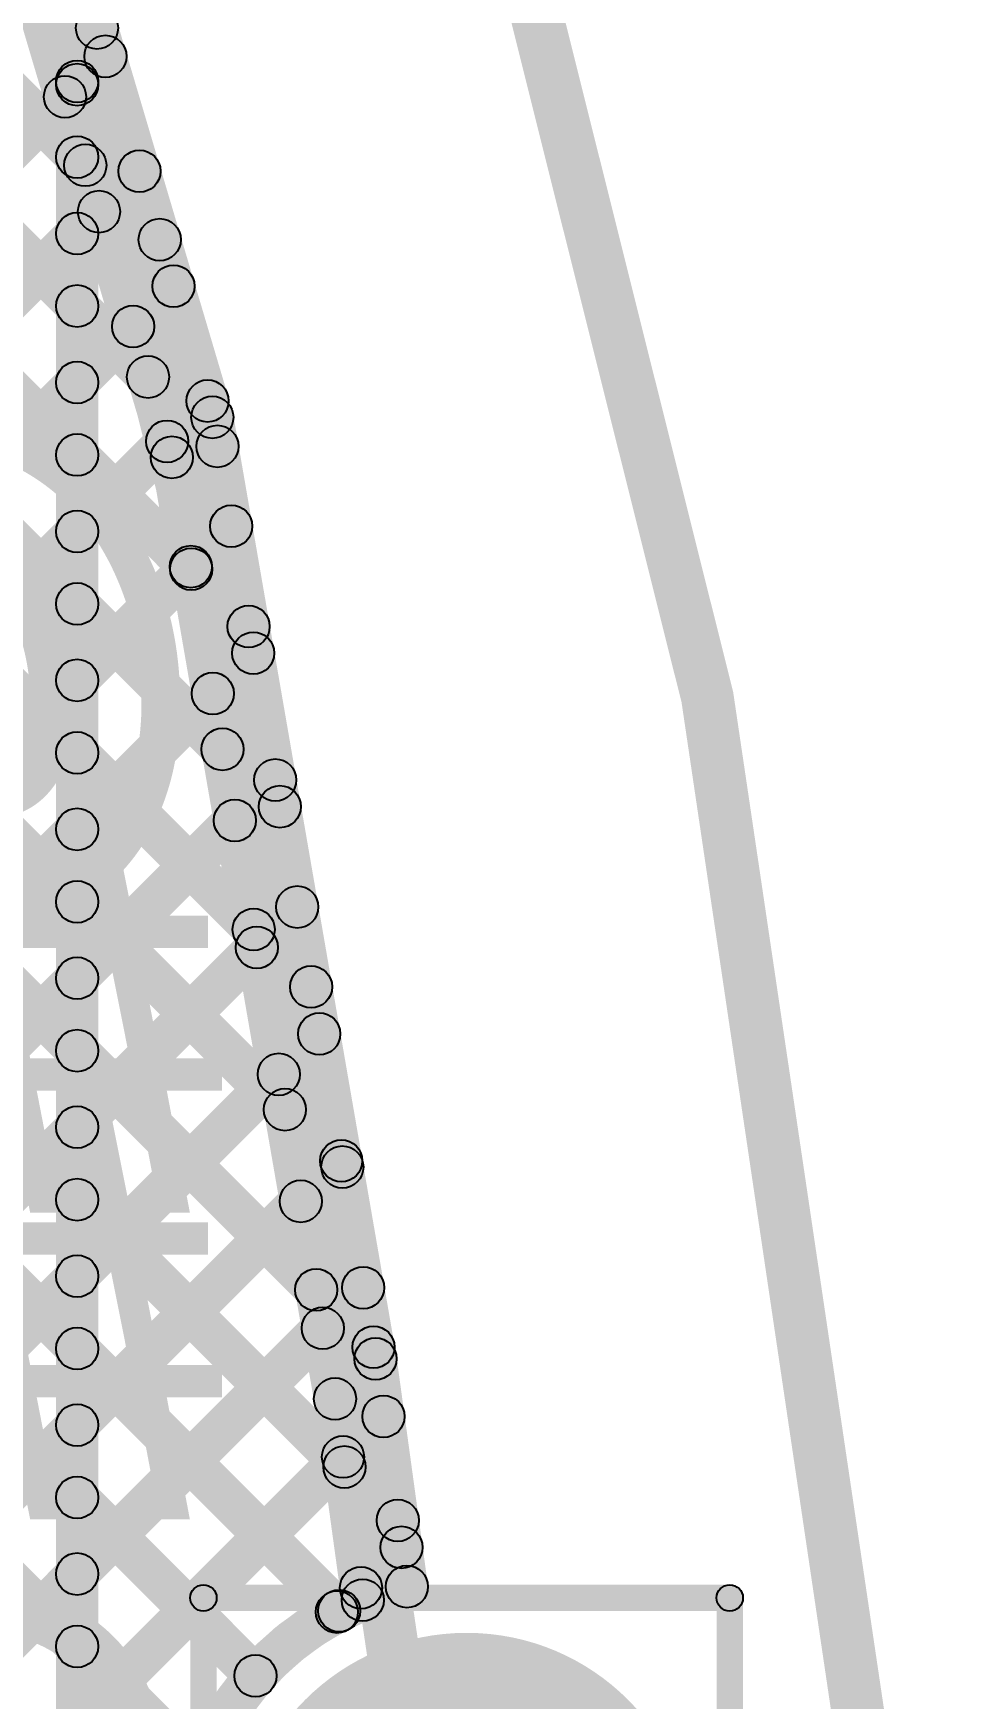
# Model space of a CAD drawing. Header units: millimetres. Extents: x -2.17 to 2.17, y -2.17 to 2.17.
# Drawn here: x 1.9957 to 2.1704, y 0.2333 to 0.5495 of the extents above; entities that cross this region are included whole.
import ezdxf

# ---------------------------------------------------------------- set-up
doc = ezdxf.new("R2010")
doc.units = ezdxf.units.MM
doc.header["$MEASUREMENT"] = 0
for name, color, linetype in [('BottomLayer', 5, 'Continuous'), ('BottomOverlay', 54, 'Continuous'), ('BottomSolder', 6, 'Continuous'), ('Mechanical2', 216, 'Continuous'), ('MultiLayer', 9, 'Continuous'), ('TopLayer', 1, 'Continuous'), ('TopSolder', 216, 'Continuous')]:
    doc.layers.add(name, color=color, linetype=linetype)

# ---------------------------------------------------------------- blocks, each defined once
blk = doc.blocks.new('PZ254V_11_05P_B_282')
at = {"layer": 'BottomLayer'}
h = blk.add_hatch(color=5, dxfattribs=at)
edge = h.paths.add_edge_path()
edge.add_arc((0.2, 0), 0.03937, 0, 360)
at = {"layer": 'BottomOverlay'}
for points in [[(-0.25, 0.0475), (-0.25, 0.0525), (0.25, 0.0525), (0.25, 0.0475)], [(0.2475, 0.05), (0.2525, 0.05), (0.2525, -0.05), (0.2475, -0.05)], [(-0.25, -0.0525), (-0.25, -0.0475), (0.25, -0.0475), (0.25, -0.0525)]]:
    blk.add_hatch(color=54, dxfattribs=at).paths.add_polyline_path(points)
h = blk.add_hatch(color=54, dxfattribs=at)
edge = h.paths.add_edge_path()
edge.add_arc((0.25, 0.05), 0.0025, 0, 360)
h = blk.add_hatch(color=54, dxfattribs=at)
edge = h.paths.add_edge_path()
edge.add_arc((0.25, 0.05), 0.0025, 0, 360)
h = blk.add_hatch(color=54, dxfattribs=at)
edge = h.paths.add_edge_path()
edge.add_arc((0.25, -0.05), 0.0025, 0, 360)
h = blk.add_hatch(color=54, dxfattribs=at)
edge = h.paths.add_edge_path()
edge.add_arc((0.25, -0.05), 0.0025, 0, 360)
at = {"layer": 'BottomSolder'}
h = blk.add_hatch(color=6, dxfattribs=at)
edge = h.paths.add_edge_path()
edge.add_arc((0.2, 0), 0.04337, 0, 360)
at = {"layer": 'MultiLayer'}
h = blk.add_hatch(color=9, dxfattribs=at)
edge = h.paths.add_edge_path()
edge.add_arc((0.2, 0), 0.03937, 0, 360)
at = {"layer": 'TopLayer'}
h = blk.add_hatch(color=1, dxfattribs=at)
edge = h.paths.add_edge_path()
edge.add_arc((0.2, 0), 0.03937, 0, 360)
at = {"layer": 'TopSolder'}
h = blk.add_hatch(color=216, dxfattribs=at)
edge = h.paths.add_edge_path()
edge.add_arc((0.2, 0), 0.04337, 0, 360)
at = {"layer": 'BottomOverlay'}
for centre in [(0.25, 0.05), (0.25, 0.05), (0.25, -0.05), (0.25, -0.05)]:
    blk.add_circle(centre, 0.0025, dxfattribs=at)

msp = doc.modelspace()

# ---------------------------------------------------------------- hatches: boundary and pattern name
at = {"layer": 'BottomLayer'}
for points in [[(1.97486, 0.64746), (1.98253, 0.64973), (2.03353, 0.47775), (2.02586, 0.47547)], [(1.99834, 0.55431), (2.004, 0.55996), (2.0106, 0.55337), (2.00494, 0.54771)], [(2.00683, 0.53695), (2.00117, 0.54261), (2.00654, 0.54798), (2.0122, 0.54232)], [(2.008, 0.01639), (2, 0.01639), (2, 0.54039), (2.008, 0.54039)], [(2.00117, 0.5232), (2.00683, 0.52885), (2.02252, 0.51316), (2.01687, 0.5075)], [(2.00683, 0.50867), (2.00117, 0.51433), (2.01301, 0.52616), (2.01867, 0.52051)], [(2.00683, 0.48039), (2.00117, 0.48604), (2.01948, 0.50435), (2.02513, 0.49869)], [(2.00117, 0.49491), (2.00683, 0.50057), (2.03348, 0.47392), (2.02782, 0.46826)], [(2.00683, 0.4521), (2.00117, 0.45776), (2.02595, 0.48253), (2.0316, 0.47688)], [(2.02575, 0.47593), (2.03363, 0.47729), (2.06463, 0.29849), (2.05675, 0.29712)], [(2.00117, 0.46663), (2.00683, 0.47228), (2.03941, 0.4397), (2.03375, 0.43404)], [(2.00683, 0.42382), (2.00117, 0.42947), (2.03045, 0.45875), (2.03611, 0.4531)], [(2.00117, 0.43834), (2.00683, 0.444), (2.04534, 0.40548), (2.03969, 0.39983)], [(2.00683, 0.39553), (2.00117, 0.40119), (2.03463, 0.43465), (2.04029, 0.42899)], [(2.00117, 0.41006), (2.00683, 0.41572), (2.05128, 0.37127), (2.04562, 0.36561)], [(2.00683, 0.36725), (2.00117, 0.37291), (2.03881, 0.41054), (2.04447, 0.40489)], [(2.00117, 0.38177), (2.00683, 0.38743), (2.05721, 0.33705), (2.05155, 0.33139)], [(2.00683, 0.33896), (2.00117, 0.34462), (2.04299, 0.38644), (2.04865, 0.38078)], [(2.00683, 0.31068), (2.00117, 0.31634), (2.04717, 0.36233), (2.05282, 0.35668)], [(2.00117, 0.35349), (2.00683, 0.35915), (2.06314, 0.30283), (2.05748, 0.29718)], [(2.00683, 0.2824), (2.00117, 0.28805), (2.05135, 0.33823), (2.057, 0.33257)], [(2.00117, 0.32521), (2.00683, 0.33086), (2.06775, 0.26994), (2.06209, 0.26429)], [(2.00683, 0.25411), (2.00117, 0.25977), (2.05553, 0.31412), (2.06118, 0.30847)], [(2.00117, 0.29692), (2.00683, 0.30258), (2.05662, 0.25278), (2.05097, 0.24713)], [(2.05673, 0.29726), (2.06466, 0.29835), (2.07061, 0.25508), (2.06269, 0.25399)], [(2.00683, 0.22583), (2.00117, 0.23148), (2.05937, 0.28969), (2.06503, 0.28403)], [(2.00117, 0.26864), (2.00683, 0.27429), (2.04071, 0.24041), (2.03505, 0.23476)], [(2.05619, 0.2469), (2.05053, 0.25256), (2.0628, 0.26482), (2.06845, 0.25917)], [(2.00117, 0.24035), (2.00683, 0.24601), (2.03033, 0.2225), (2.02468, 0.21685)]]:
    msp.add_hatch(color=5, dxfattribs=at).paths.add_polyline_path(points)
h = msp.add_hatch(color=5, dxfattribs=at)
edge = h.paths.add_edge_path()
edge.add_arc((2.00777, 0.55054), 0.004, 0, 360)
h = msp.add_hatch(color=5, dxfattribs=at)
edge = h.paths.add_edge_path()
edge.add_arc((2.00937, 0.54515), 0.004, 0, 360)
h = msp.add_hatch(color=5, dxfattribs=at)
edge = h.paths.add_edge_path()
edge.add_arc((2.004, 0.54039), 0.004, 0, 360)
h = msp.add_hatch(color=5, dxfattribs=at)
edge = h.paths.add_edge_path()
edge.add_arc((2.004, 0.54039), 0.004, 0, 360)
h = msp.add_hatch(color=5, dxfattribs=at)
edge = h.paths.add_edge_path()
edge.add_arc((2.004, 0.53978), 0.004, 0, 360)
h = msp.add_hatch(color=5, dxfattribs=at)
edge = h.paths.add_edge_path()
edge.add_arc((2.004, 0.52602), 0.004, 0, 360)
h = msp.add_hatch(color=5, dxfattribs=at)
edge = h.paths.add_edge_path()
edge.add_arc((2.01584, 0.52334), 0.004, 0, 360)
h = msp.add_hatch(color=5, dxfattribs=at)
edge = h.paths.add_edge_path()
edge.add_arc((2.004, 0.5115), 0.004, 0, 360)
h = msp.add_hatch(color=5, dxfattribs=at)
edge = h.paths.add_edge_path()
edge.add_arc((2.01969, 0.51033), 0.004, 0, 360)
h = msp.add_hatch(color=5, dxfattribs=at)
edge = h.paths.add_edge_path()
edge.add_arc((2.02231, 0.50152), 0.004, 0, 360)
h = msp.add_hatch(color=5, dxfattribs=at)
edge = h.paths.add_edge_path()
edge.add_arc((2.004, 0.49774), 0.004, 0, 360)
h = msp.add_hatch(color=5, dxfattribs=at)
edge = h.paths.add_edge_path()
edge.add_arc((2.004, 0.48321), 0.004, 0, 360)
h = msp.add_hatch(color=5, dxfattribs=at)
edge = h.paths.add_edge_path()
edge.add_arc((2.02878, 0.47971), 0.004, 0, 360)
h = msp.add_hatch(color=5, dxfattribs=at)
edge = h.paths.add_edge_path()
edge.add_arc((2.02969, 0.47661), 0.004, 0, 360)
h = msp.add_hatch(color=5, dxfattribs=at)
edge = h.paths.add_edge_path()
edge.add_arc((2.02969, 0.47661), 0.004, 0, 360)
h = msp.add_hatch(color=5, dxfattribs=at)
edge = h.paths.add_edge_path()
edge.add_arc((2.03065, 0.47109), 0.004, 0, 360)
h = msp.add_hatch(color=5, dxfattribs=at)
edge = h.paths.add_edge_path()
edge.add_arc((2.004, 0.46946), 0.004, 0, 360)
h = msp.add_hatch(color=5, dxfattribs=at)
edge = h.paths.add_edge_path()
edge.add_arc((2.004, 0.45493), 0.004, 0, 360)
h = msp.add_hatch(color=5, dxfattribs=at)
edge = h.paths.add_edge_path()
edge.add_arc((2.03328, 0.45593), 0.004, 0, 360)
h = msp.add_hatch(color=5, dxfattribs=at)
edge = h.paths.add_edge_path()
edge.add_arc((2.004, 0.44117), 0.004, 0, 360)
h = msp.add_hatch(color=5, dxfattribs=at)
edge = h.paths.add_edge_path()
edge.add_arc((2.03658, 0.43687), 0.004, 0, 360)
h = msp.add_hatch(color=5, dxfattribs=at)
edge = h.paths.add_edge_path()
edge.add_arc((2.03746, 0.43182), 0.004, 0, 360)
h = msp.add_hatch(color=5, dxfattribs=at)
edge = h.paths.add_edge_path()
edge.add_arc((2.004, 0.42665), 0.004, 0, 360)
h = msp.add_hatch(color=5, dxfattribs=at)
edge = h.paths.add_edge_path()
edge.add_arc((2.004, 0.41289), 0.004, 0, 360)
h = msp.add_hatch(color=5, dxfattribs=at)
edge = h.paths.add_edge_path()
edge.add_arc((2.04164, 0.40772), 0.004, 0, 360)
h = msp.add_hatch(color=5, dxfattribs=at)
edge = h.paths.add_edge_path()
edge.add_arc((2.04252, 0.40266), 0.004, 0, 360)
h = msp.add_hatch(color=5, dxfattribs=at)
edge = h.paths.add_edge_path()
edge.add_arc((2.004, 0.39836), 0.004, 0, 360)
h = msp.add_hatch(color=5, dxfattribs=at)
edge = h.paths.add_edge_path()
edge.add_arc((2.004, 0.3846), 0.004, 0, 360)
h = msp.add_hatch(color=5, dxfattribs=at)
edge = h.paths.add_edge_path()
edge.add_arc((2.04582, 0.38361), 0.004, 0, 360)
h = msp.add_hatch(color=5, dxfattribs=at)
edge = h.paths.add_edge_path()
edge.add_arc((2.004, 0.37008), 0.004, 0, 360)
h = msp.add_hatch(color=5, dxfattribs=at)
edge = h.paths.add_edge_path()
edge.add_arc((2.04845, 0.36844), 0.004, 0, 360)
h = msp.add_hatch(color=5, dxfattribs=at)
edge = h.paths.add_edge_path()
edge.add_arc((2.05, 0.35951), 0.004, 0, 360)
h = msp.add_hatch(color=5, dxfattribs=at)
edge = h.paths.add_edge_path()
edge.add_arc((2.004, 0.35632), 0.004, 0, 360)
h = msp.add_hatch(color=5, dxfattribs=at)
edge = h.paths.add_edge_path()
edge.add_arc((2.004, 0.34179), 0.004, 0, 360)
h = msp.add_hatch(color=5, dxfattribs=at)
edge = h.paths.add_edge_path()
edge.add_arc((2.05418, 0.3354), 0.004, 0, 360)
h = msp.add_hatch(color=5, dxfattribs=at)
edge = h.paths.add_edge_path()
edge.add_arc((2.05438, 0.33422), 0.004, 0, 360)
h = msp.add_hatch(color=5, dxfattribs=at)
edge = h.paths.add_edge_path()
edge.add_arc((2.004, 0.32803), 0.004, 0, 360)
h = msp.add_hatch(color=5, dxfattribs=at)
edge = h.paths.add_edge_path()
edge.add_arc((2.004, 0.31351), 0.004, 0, 360)
h = msp.add_hatch(color=5, dxfattribs=at)
edge = h.paths.add_edge_path()
edge.add_arc((2.05835, 0.3113), 0.004, 0, 360)
h = msp.add_hatch(color=5, dxfattribs=at)
edge = h.paths.add_edge_path()
edge.add_arc((2.004, 0.29975), 0.004, 0, 360)
h = msp.add_hatch(color=5, dxfattribs=at)
edge = h.paths.add_edge_path()
edge.add_arc((2.06031, 0.30001), 0.004, 0, 360)
h = msp.add_hatch(color=5, dxfattribs=at)
edge = h.paths.add_edge_path()
edge.add_arc((2.06069, 0.2978), 0.004, 0, 360)
h = msp.add_hatch(color=5, dxfattribs=at)
edge = h.paths.add_edge_path()
edge.add_arc((2.06069, 0.2978), 0.004, 0, 360)
h = msp.add_hatch(color=5, dxfattribs=at)
edge = h.paths.add_edge_path()
edge.add_arc((2.004, 0.28522), 0.004, 0, 360)
h = msp.add_hatch(color=5, dxfattribs=at)
edge = h.paths.add_edge_path()
edge.add_arc((2.0622, 0.28686), 0.004, 0, 360)
h = msp.add_hatch(color=5, dxfattribs=at)
edge = h.paths.add_edge_path()
edge.add_arc((2.004, 0.27147), 0.004, 0, 360)
h = msp.add_hatch(color=5, dxfattribs=at)
edge = h.paths.add_edge_path()
edge.add_arc((2.06492, 0.26711), 0.004, 0, 360)
h = msp.add_hatch(color=5, dxfattribs=at)
edge = h.paths.add_edge_path()
edge.add_arc((2.06562, 0.262), 0.004, 0, 360)
h = msp.add_hatch(color=5, dxfattribs=at)
edge = h.paths.add_edge_path()
edge.add_arc((2.004, 0.25694), 0.004, 0, 360)
h = msp.add_hatch(color=5, dxfattribs=at)
edge = h.paths.add_edge_path()
edge.add_arc((2.06665, 0.25454), 0.004, 0, 360)
h = msp.add_hatch(color=5, dxfattribs=at)
edge = h.paths.add_edge_path()
edge.add_arc((2.06665, 0.25454), 0.004, 0, 360)
h = msp.add_hatch(color=5, dxfattribs=at)
edge = h.paths.add_edge_path()
edge.add_arc((2.05336, 0.24973), 0.004, 0, 360)
h = msp.add_hatch(color=5, dxfattribs=at)
edge = h.paths.add_edge_path()
edge.add_arc((2.05379, 0.24995), 0.004, 0, 360)
h = msp.add_hatch(color=5, dxfattribs=at)
edge = h.paths.add_edge_path()
edge.add_arc((2.004, 0.24318), 0.004, 0, 360)
h = msp.add_hatch(color=5, dxfattribs=at)
edge = h.paths.add_edge_path()
edge.add_arc((2.03788, 0.23759), 0.004, 0, 360)
at = {"layer": 'TopLayer'}
for points in [[(1.66881, 0.85556), (1.67447, 0.86122), (2.00838, 0.5273), (2.00272, 0.52165)], [(1.69248, 0.80361), (1.69813, 0.80926), (2.0203, 0.4871), (2.01464, 0.48144)], [(1.69467, 0.77313), (1.70033, 0.77878), (2.02851, 0.4506), (2.02285, 0.44495)], [(1.69467, 0.74484), (1.70033, 0.7505), (2.03444, 0.41639), (2.02878, 0.41073)], [(1.69467, 0.71656), (1.70033, 0.72222), (2.04037, 0.38217), (2.03472, 0.37651)], [(1.96717, 0.63984), (1.97483, 0.64212), (2.02583, 0.47014), (2.01817, 0.46786)], [(1.76846, 0.61449), (1.77411, 0.62015), (2.0463, 0.34795), (2.04065, 0.3423)], [(1.77167, 0.58299), (1.77733, 0.58865), (2.05224, 0.31374), (2.04658, 0.30808)], [(1.77167, 0.55471), (1.77733, 0.56036), (2.05761, 0.28008), (2.05195, 0.27442)], [(1.83633, 0.36645), (1.83067, 0.37211), (1.99887, 0.54031), (2.00452, 0.53465)], [(1.77167, 0.52642), (1.77733, 0.53208), (2.05662, 0.25278), (2.05097, 0.24713)], [(1.83633, 0.33817), (1.83067, 0.34383), (2.00533, 0.51849), (2.01099, 0.51283)], [(1.77167, 0.49814), (1.77733, 0.50379), (2.04071, 0.24041), (2.03505, 0.23476)], [(1.83633, 0.30989), (1.83067, 0.31554), (2.0118, 0.49668), (2.01746, 0.49102)], [(1.83633, 0.2816), (1.83067, 0.28726), (2.01827, 0.47486), (2.02393, 0.4692)], [(2.01806, 0.46832), (2.02594, 0.46968), (2.05694, 0.29088), (2.04906, 0.28951)], [(1.83622, 0.25321), (1.83056, 0.25887), (2.02277, 0.45107), (2.02843, 0.44542)], [(1.84737, 0.23607), (1.84171, 0.24173), (2.02695, 0.42697), (2.03261, 0.42131)], [(1.82848, 0.41305), (1.83413, 0.4187), (2.02612, 0.22672), (2.02046, 0.22106)], [(1.8542, 0.21462), (1.84854, 0.22028), (2.03113, 0.40286), (2.03679, 0.39721)], [(1.85533, 0.18746), (1.84967, 0.19312), (2.03531, 0.37876), (2.04096, 0.3731)], [(1.85533, 0.15918), (1.84967, 0.16484), (2.03949, 0.35465), (2.04514, 0.349)], [(1.85533, 0.1309), (1.84967, 0.13655), (2.04367, 0.33055), (2.04932, 0.32489)], [(1.85533, 0.10261), (1.84967, 0.10827), (2.04784, 0.30644), (2.0535, 0.30079)], [(2.04904, 0.28965), (2.05696, 0.29074), (2.06223, 0.25252), (2.0543, 0.25143)], [(2.002, 0.221), (1.99634, 0.22665), (2.05169, 0.282), (2.05735, 0.27635)], [(2.05619, 0.2469), (2.05053, 0.25256), (2.05511, 0.25714), (2.06077, 0.25148)]]:
    msp.add_hatch(color=1, dxfattribs=at).paths.add_polyline_path(points)
h = msp.add_hatch(color=1, dxfattribs=at)
edge = h.paths.add_edge_path()
edge.add_arc((2.00169, 0.53748), 0.004, 0, 360)
h = msp.add_hatch(color=1, dxfattribs=at)
edge = h.paths.add_edge_path()
edge.add_arc((2.00555, 0.52447), 0.004, 0, 360)
h = msp.add_hatch(color=1, dxfattribs=at)
edge = h.paths.add_edge_path()
edge.add_arc((2.00816, 0.51566), 0.004, 0, 360)
h = msp.add_hatch(color=1, dxfattribs=at)
edge = h.paths.add_edge_path()
edge.add_arc((2.01463, 0.49385), 0.004, 0, 360)
h = msp.add_hatch(color=1, dxfattribs=at)
edge = h.paths.add_edge_path()
edge.add_arc((2.01747, 0.48427), 0.004, 0, 360)
h = msp.add_hatch(color=1, dxfattribs=at)
edge = h.paths.add_edge_path()
edge.add_arc((2.0211, 0.47203), 0.004, 0, 360)
h = msp.add_hatch(color=1, dxfattribs=at)
edge = h.paths.add_edge_path()
edge.add_arc((2.022, 0.469), 0.004, 0, 360)
h = msp.add_hatch(color=1, dxfattribs=at)
edge = h.paths.add_edge_path()
edge.add_arc((2.022, 0.469), 0.004, 0, 360)
h = msp.add_hatch(color=1, dxfattribs=at)
edge = h.paths.add_edge_path()
edge.add_arc((2.0256, 0.44824), 0.004, 0, 360)
h = msp.add_hatch(color=1, dxfattribs=at)
edge = h.paths.add_edge_path()
edge.add_arc((2.02568, 0.44778), 0.004, 0, 360)
h = msp.add_hatch(color=1, dxfattribs=at)
edge = h.paths.add_edge_path()
edge.add_arc((2.02978, 0.42414), 0.004, 0, 360)
h = msp.add_hatch(color=1, dxfattribs=at)
edge = h.paths.add_edge_path()
edge.add_arc((2.03161, 0.41356), 0.004, 0, 360)
h = msp.add_hatch(color=1, dxfattribs=at)
edge = h.paths.add_edge_path()
edge.add_arc((2.03396, 0.40003), 0.004, 0, 360)
h = msp.add_hatch(color=1, dxfattribs=at)
edge = h.paths.add_edge_path()
edge.add_arc((2.03754, 0.37934), 0.004, 0, 360)
h = msp.add_hatch(color=1, dxfattribs=at)
edge = h.paths.add_edge_path()
edge.add_arc((2.03814, 0.37593), 0.004, 0, 360)
h = msp.add_hatch(color=1, dxfattribs=at)
edge = h.paths.add_edge_path()
edge.add_arc((2.04231, 0.35182), 0.004, 0, 360)
h = msp.add_hatch(color=1, dxfattribs=at)
edge = h.paths.add_edge_path()
edge.add_arc((2.04348, 0.34513), 0.004, 0, 360)
h = msp.add_hatch(color=1, dxfattribs=at)
edge = h.paths.add_edge_path()
edge.add_arc((2.04649, 0.32772), 0.004, 0, 360)
h = msp.add_hatch(color=1, dxfattribs=at)
edge = h.paths.add_edge_path()
edge.add_arc((2.04941, 0.31091), 0.004, 0, 360)
h = msp.add_hatch(color=1, dxfattribs=at)
edge = h.paths.add_edge_path()
edge.add_arc((2.05067, 0.30361), 0.004, 0, 360)
h = msp.add_hatch(color=1, dxfattribs=at)
edge = h.paths.add_edge_path()
edge.add_arc((2.053, 0.29019), 0.004, 0, 360)
h = msp.add_hatch(color=1, dxfattribs=at)
edge = h.paths.add_edge_path()
edge.add_arc((2.053, 0.29019), 0.004, 0, 360)
h = msp.add_hatch(color=1, dxfattribs=at)
edge = h.paths.add_edge_path()
edge.add_arc((2.05452, 0.27917), 0.004, 0, 360)
h = msp.add_hatch(color=1, dxfattribs=at)
edge = h.paths.add_edge_path()
edge.add_arc((2.05478, 0.27725), 0.004, 0, 360)
h = msp.add_hatch(color=1, dxfattribs=at)
edge = h.paths.add_edge_path()
edge.add_arc((2.05794, 0.25431), 0.004, 0, 360)
h = msp.add_hatch(color=1, dxfattribs=at)
edge = h.paths.add_edge_path()
edge.add_arc((2.05336, 0.24973), 0.004, 0, 360)
h = msp.add_hatch(color=1, dxfattribs=at)
edge = h.paths.add_edge_path()
edge.add_arc((2.05379, 0.24996), 0.004, 0, 360)
h = msp.add_hatch(color=1, dxfattribs=at)
edge = h.paths.add_edge_path()
edge.add_arc((2.05826, 0.25198), 0.004, 0, 360)
h = msp.add_hatch(color=1, dxfattribs=at)
edge = h.paths.add_edge_path()
edge.add_arc((2.05826, 0.25198), 0.004, 0, 360)
h = msp.add_hatch(color=1, dxfattribs=at)
edge = h.paths.add_edge_path()
edge.add_arc((2.03788, 0.23759), 0.004, 0, 360)

# ---------------------------------------------------------------- linework, layer by layer
at = {"layer": 'BottomLayer', "const_width": 0.008}
for points in [[(1.953, 0.59139, -0.414214), (2.004, 0.54039)], [(2.06864, 0.14985, -0.821597), (2.06665, 0.25454)]]:
    msp.add_lwpolyline(points, format="xyb", dxfattribs=at)
at = {"layer": 'BottomLayer'}
for centre in [(2.00777, 0.55054), (2.00937, 0.54515), (2.004, 0.54039), (2.004, 0.54039), (2.004, 0.53978), (2.004, 0.52602), (2.01584, 0.52334), (2.004, 0.5115), (2.01969, 0.51033), (2.02231, 0.50152), (2.004, 0.49774), (2.004, 0.48321), (2.02878, 0.47971), (2.02969, 0.47661), (2.02969, 0.47661), (2.03065, 0.47109), (2.004, 0.46946), (2.004, 0.45493), (2.03328, 0.45593), (2.004, 0.44117), (2.03658, 0.43687), (2.03746, 0.43182), (2.004, 0.42665), (2.004, 0.41289), (2.04164, 0.40772), (2.04252, 0.40266), (2.004, 0.39836), (2.004, 0.3846), (2.04582, 0.38361), (2.004, 0.37008), (2.04845, 0.36844), (2.05, 0.35951), (2.004, 0.35632), (2.004, 0.34179), (2.05418, 0.3354), (2.05438, 0.33422), (2.004, 0.32803), (2.004, 0.31351), (2.05835, 0.3113), (2.004, 0.29975), (2.06031, 0.30001), (2.06069, 0.2978), (2.06069, 0.2978), (2.004, 0.28522), (2.0622, 0.28686), (2.004, 0.27147), (2.06492, 0.26711), (2.06562, 0.262), (2.004, 0.25694), (2.06665, 0.25454), (2.06665, 0.25454), (2.05336, 0.24973), (2.05379, 0.24995), (2.004, 0.24318), (2.03788, 0.23759)]:
    msp.add_circle(centre, 0.004, dxfattribs=at)
at = {"layer": 'Mechanical2', "const_width": 0.01}
for points in [[(2.16535, 0.001, 1), (-2.16535, 0.001, 1)], [(2.08135, -0.01, 1), (-2.04935, -0.01, 1)]]:
    msp.add_lwpolyline(points, format="xyb", close=True, dxfattribs=at)
at = {"layer": 'TopLayer', "const_width": 0.008}
msp.add_lwpolyline([(2.02915, 0.22389, -0.196823), (2.05826, 0.25198)], format="xyb", dxfattribs=at)
at = {"layer": 'TopLayer'}
for centre in [(2.00169, 0.53748), (2.00555, 0.52447), (2.00816, 0.51566), (2.01463, 0.49385), (2.01747, 0.48427), (2.0211, 0.47203), (2.022, 0.469), (2.022, 0.469), (2.0256, 0.44824), (2.02568, 0.44778), (2.02978, 0.42414), (2.03161, 0.41356), (2.03396, 0.40003), (2.03754, 0.37934), (2.03814, 0.37593), (2.04231, 0.35182), (2.04348, 0.34513), (2.04649, 0.32772), (2.04941, 0.31091), (2.05067, 0.30361), (2.053, 0.29019), (2.053, 0.29019), (2.05452, 0.27917), (2.05478, 0.27725), (2.05794, 0.25431), (2.05336, 0.24973), (2.05379, 0.24996), (2.05826, 0.25198), (2.05826, 0.25198), (2.03788, 0.23759)]:
    msp.add_circle(centre, 0.004, dxfattribs=at)

# ---------------------------------------------------------------- block references
at = {"rotation": 90}
msp.add_blockref('PZ254V_11_05P_B_282', (2.078, 0.00239), dxfattribs=at)

# ---------------------------------------------------------------- texts
at = {"layer": 'BottomOverlay', "text_generation_flag": 2}
for s, p in [('@ >> 100nf', (2.032, 0.39439)), ('# >> 22uf', (2.032, 0.32557)), ('# >> 1uf', (2.032, 0.26733)), ('GND', (2.027, 0.17339))]:
    msp.add_text(s, height=0.08, rotation=360, dxfattribs=at).set_placement(p)

doc.saveas('drawing.dxf')
